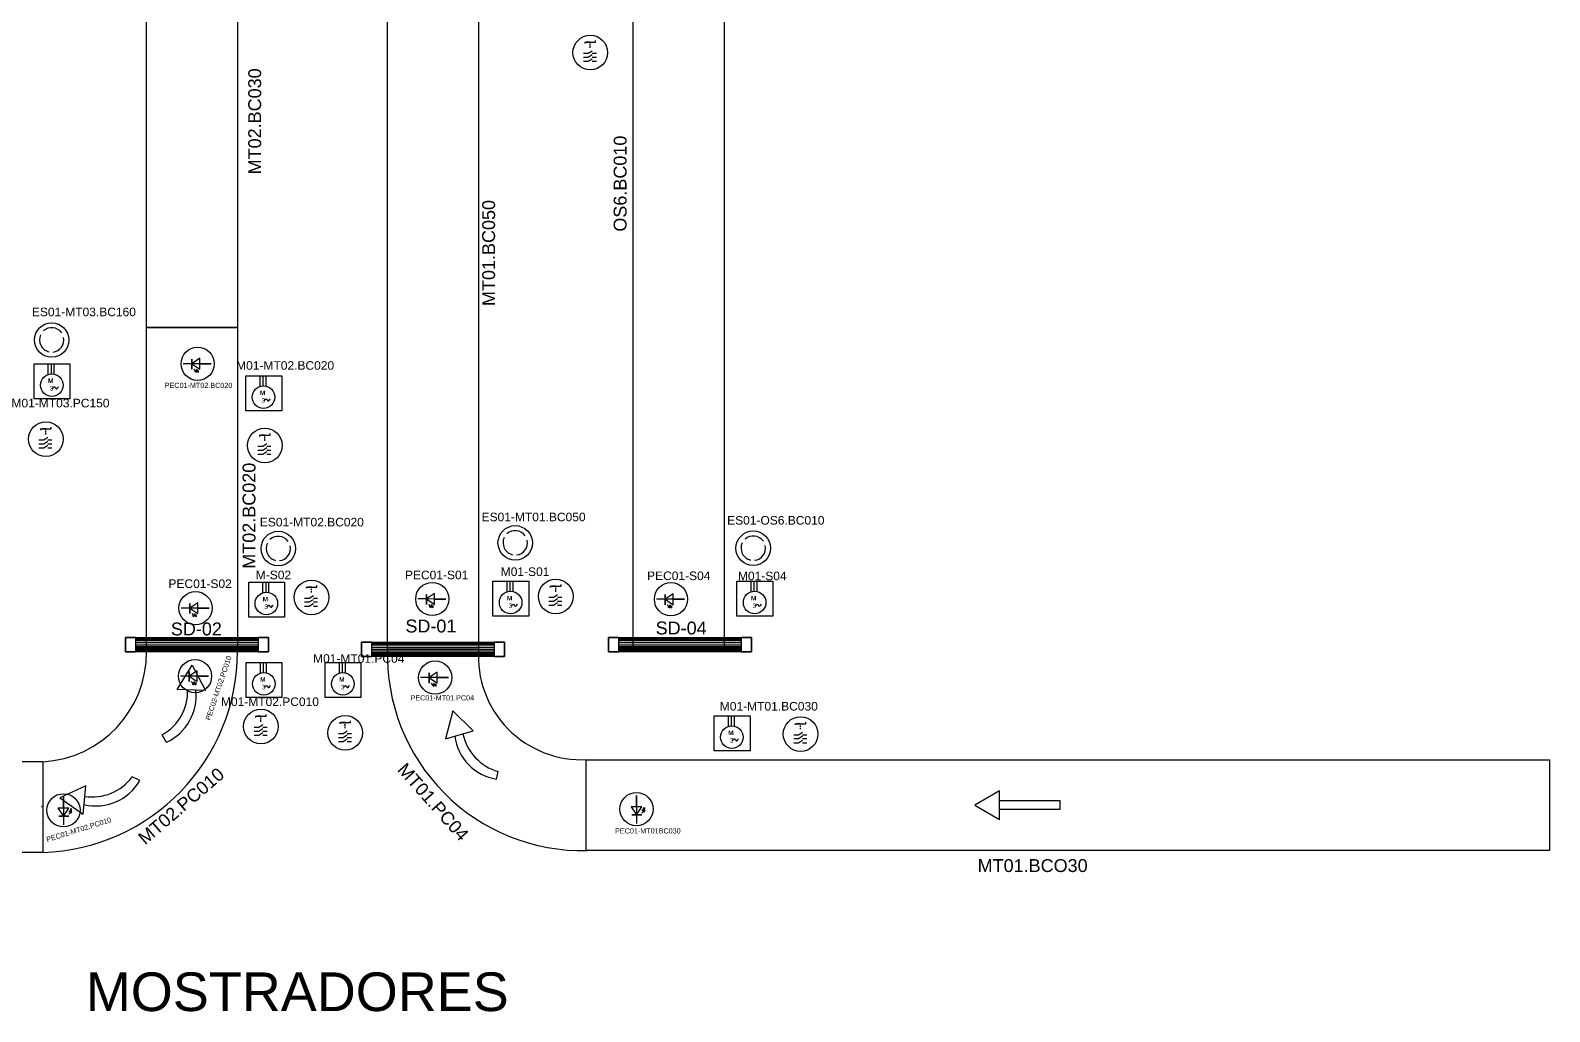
# Model space of a CAD drawing. Header units: inches. Extents: x 281601 to 402894, y -153394 to -83814.
# Drawn here: x 363278 to 380968, y -153237 to -141813 of the extents above; entities that cross this region are included whole.
import ezdxf

# ---------------------------------------------------------------- set-up
doc = ezdxf.new("R2010")
doc.units = ezdxf.units.IN
doc.linetypes.add('DASHED', pattern=[0.75, 0.5, -0.25])
doc.layers.add('BGH_BLK_DET_Snap points', color=254, linetype='Continuous', plot=False)
for name, color, linetype in [('Cortinas', 3, 'Continuous'), ('Desconector', 7, 'Continuous'), ('Motores', 7, 'Continuous'), ('PEC', 7, 'Continuous'), ('PEMERGENCIA', 1, 'Continuous')]:
    doc.layers.add(name, color=color, linetype=linetype)
doc.layers.add('NPE', color=7, linetype='Continuous', lineweight=5)
doc.layers.add('Num Motor', color=7, linetype='Continuous', lineweight=0)
doc.styles.add('Annotative', font='arial.ttf', dxfattribs={"height": 250})
doc.styles.add('isocop', font='isocp.shx')

# ---------------------------------------------------------------- blocks, each defined once
blk = doc.blocks.new('Motor trifasico')
at = {"color": 116, "true_color": 0x136734}
for p, q in [((2057.25, 3405.53), (2057.25, 3406.32)), ((2057.25, 3406.32), (2058.13, 3406.31)), ((2064.88, 3406.27), (2064.88, 3400.48)), ((2066.56, 3406.31), (2066.56, 3400.77)), ((2068.17, 3406.26), (2068.17, 3400.66))]:
    blk.add_line(p, q, dxfattribs=at)
blk.add_lwpolyline([(2058.13, 3406.31), (2076.94, 3406.31), (2076.94, 3387.12), (2057.25, 3387.12), (2057.25, 3405.53)], dxfattribs=at)
blk.add_circle((2066.95, 3394.59), 6.2, dxfattribs=at)
blk.add_spline([(2067.37, 3392.62), (2068.46, 3393.62), (2069.38, 3392.62), (2070.64, 3393.7)], degree=3, dxfattribs=at)
at = {"color": 116, "true_color": 0x136734, "insert": (2063.76, 3398.24), "char_height": 2.5, "width": 4.4429, "attachment_point": 1, "style": 'isocop'}
blk.add_mtext('\\pxqc;{\\fLucida Sans|b1|i0|c0|p34; M\\P\\pq*;} {\\fLeelawadee|b0|i0|c0|p34;3}', dxfattribs=at)
blk = doc.blocks.new('Fotocelda')
at = {"color": 5}
for points in [[(1919.74, 3371.88), (1918.69, 3373.05), (1919.3, 3373.05), (1918.24, 3373.71), (1918.24, 3372.58), (1918.69, 3373.05)], [(1921.06, 3371.88), (1920.01, 3373.05), (1920.62, 3373.05), (1919.57, 3373.71), (1919.57, 3372.58), (1920.01, 3373.05)], [(1917.58, 3371.89), (1917.58, 3365.45), (1922.3, 3368.67), (1917.58, 3371.89), (1917.58, 3368.67), (1910.88, 3368.67), (1922.3, 3368.67), (1922.3, 3371.89), (1922.3, 3365.94), (1922.3, 3368.67), (1922.3, 3368.67), (1927.41, 3368.67)]]:
    blk.add_lwpolyline(points, dxfattribs=at)
blk.add_circle((1918.83, 3368.67), 9.83, dxfattribs=at)
blk = doc.blocks.new('Interruptor principal')
at = {"color": 32, "true_color": 0xcd6928}
for p, q in [((2036.58, 3398.7), (2040.03, 3398.7)), ((2036.58, 3398.7), (2036.58, 3398.29)), ((2040.03, 3398.7), (2040.03, 3399.22)), ((2036.1, 3395.16), (2037.63, 3395.16)), ((2036.1, 3393.91), (2037.63, 3393.91)), ((2037.63, 3395.16), (2038.95, 3396)), ((2037.63, 3393.91), (2038.95, 3394.75)), ((2038.95, 3395.16), (2040.27, 3395.16)), ((2038.95, 3393.91), (2040.27, 3393.91)), ((2036.1, 3392.6), (2037.63, 3392.6)), ((2037.63, 3392.6), (2038.95, 3393.43)), ((2038.95, 3392.6), (2040.27, 3392.6))]:
    blk.add_line(p, q, dxfattribs=at)
blk.add_line((2038.32, 3398.7), (2037, 3398.7))
at = {"color": 32, "linetype": 'DASHED', "true_color": 0xcd6928}
blk.add_line((2038.32, 3396.9), (2038.32, 3398.7), dxfattribs=at)
at = {"color": 32, "true_color": 0xcd6928}
blk.add_circle((2038.32, 3395.38), 5.57, dxfattribs=at)

msp = doc.modelspace()

# ---------------------------------------------------------------- linework, layer by layer
for p, q in [((364862, -150102), (364814, -150013)), ((364552, -150546), (364465, -150502)), ((368706, -150529), (368725, -150440))]:
    msp.add_line(p, q)
at = {"color": 4, "elevation": 345}
for points in [[(365689, -145271), (364630, -145271), (364630, -140075), (365689, -140075)], [(365689, -149046), (364630, -149046), (364630, -145271), (365689, -145271)], [(363424, -151385), (350521, -151385), (350521, -150327), (363424, -150327)]]:
    msp.add_lwpolyline(points, close=True, dxfattribs=at)
at = {"color": 8}
for points, elevation in [([(368497, -149017), (367438, -149017), (367438, -140644), (368497, -140644)], -184), ([(380968, -151362), (369750, -151362), (369750, -150304), (380968, -150304)], 343)]:
    msp.add_lwpolyline(points, close=True, dxfattribs=dict(at, elevation=elevation))
at = {"color": 177, "true_color": 0x293189, "elevation": 345}
msp.add_lwpolyline([(371356, -149011), (370296, -149011), (370296, -140638), (371356, -140638)], close=True, dxfattribs=at)
at = {"color": 8, "elevation": 289}
msp.add_lwpolyline([(367438, -149017, 0.431157), (369762, -151362)], format="xyb", dxfattribs=at)
for points, elevation in [([(365162, -149205), (365319, -149499), (364986, -149488)], 0), ([(368196, -149737), (368113, -150060), (368434, -149970)], 0), ([(363620, -150747), (363893, -150939), (363922, -150607)], 0), ([(374275, -150833), (374564, -151000), (374564, -150666)], 343), ([(375264, -150884), (374564, -150884), (374564, -150781), (375264, -150781)], 343)]:
    msp.add_lwpolyline(points, close=True, dxfattribs=dict(elevation=elevation))
at = {"color": 4}
for centre, radius, start, end in [((363346, -149042, 345), 2344, 271.9034, 359.9239), ((363356, -149055, 957), 1274, 273.0387, 0.4245)]:
    msp.add_arc(centre, radius, start, end, dxfattribs=at)
at = {"color": 8}
msp.add_arc((369698, -149101, 149), 1204, 175.9847, 273.0172, dxfattribs=at)
for centre, radius, start, end in [((364532, -149509), 578, 299.2201, 1.6407), ((364609, -149558), 600, 294.9608, 6.0286), ((368880, -149884), 578, 192.0169, 254.4375), ((368791, -149963), 573, 186.7231, 261.4886), ((363999, -150160), 578, 261.2515, 323.6721), ((364040, -150253), 590, 256.5321, 330.2482)]:
    msp.add_arc(centre, radius, start, end)
at = {"layer": 'BGH_BLK_DET_Snap points'}
msp.add_point((363414, -150849, 400), dxfattribs=at)
at = {"layer": 'Cortinas'}
for p, q in [((364505, -148890), (365931, -148890)), ((364505, -148900), (365931, -148900)), ((364505, -148915), (365931, -148915)), ((364505, -148941), (365931, -148941)), ((367255, -148942, 289), (368680, -148942, 289)), ((370129, -148890), (371555, -148890)), ((370129, -148900), (371555, -148900)), ((370129, -148915), (371555, -148915)), ((370129, -148941), (371555, -148941)), ((364505, -148965), (365931, -148965)), ((364505, -148986), (365931, -148986)), ((364505, -149003), (365931, -149003)), ((364505, -149016), (365931, -149016)), ((364505, -149031), (365931, -149031)), ((367255, -148952, 289), (368680, -148952, 289)), ((367255, -148967, 289), (368680, -148967, 289)), ((367255, -148993, 289), (368680, -148993, 289)), ((367255, -149017, 289), (368680, -149017, 289)), ((367255, -149038, 289), (368680, -149038, 289)), ((367255, -149055, 289), (368680, -149055, 289)), ((367255, -149068, 289), (368680, -149068, 289)), ((367255, -149083, 289), (368680, -149083, 289)), ((370129, -148965), (371555, -148965)), ((370129, -148986), (371555, -148986)), ((370129, -149003), (371555, -149003)), ((370129, -149016), (371555, -149016)), ((370129, -149031), (371555, -149031))]:
    msp.add_line(p, q, dxfattribs=at)
for points in [[(366050, -149049), (364386, -149049), (364386, -148882), (366050, -148882)], [(364505, -148882), (364386, -148882), (364386, -149049), (364505, -149049)], [(366050, -148882), (365931, -148882), (365931, -149049), (366050, -149049)], [(371674, -149049), (370010, -149049), (370010, -148882), (371674, -148882)], [(370129, -148882), (370010, -148882), (370010, -149049), (370129, -149049)], [(371674, -148882), (371555, -148882), (371555, -149049), (371674, -149049)]]:
    msp.add_lwpolyline(points, close=True, dxfattribs=at)
at = {"layer": 'Cortinas', "elevation": 289}
for points in [[(368800, -149101), (367135, -149101), (367135, -148934), (368800, -148934)], [(367255, -148934), (367135, -148934), (367135, -149101), (367255, -149101)], [(368800, -148934), (368680, -148934), (368680, -149101), (368800, -149101)]]:
    msp.add_lwpolyline(points, close=True, dxfattribs=at)
at = {"layer": 'Num Motor', "color": 1}
msp.add_circle((363526, -145418), 201, dxfattribs=at)
at = {"layer": 'PEMERGENCIA', "color": 1}
for centre in [(363526, -145418), (366165, -147846), (366165, -147846), (368924, -147780), (368924, -147780), (371695, -147842), (371695, -147842)]:
    msp.add_circle(centre, 201, dxfattribs=at)
for centre, radius, start, end in [((363527, -145416), 143, 155.3812, 257.1215), ((363527, -145416), 142, 34.6645, 132.9651), ((363526, -145416), 142, 275.9995, 11.9942), ((366165, -147845), 142, 34.6645, 132.9651), ((368924, -147779), 142, 34.6645, 132.9651), ((371696, -147841), 142, 34.6645, 132.9651), ((366166, -147844), 143, 155.3812, 257.1215), ((366165, -147845), 142, 275.9995, 11.9942), ((368925, -147778), 143, 155.3812, 257.1215), ((368924, -147779), 142, 275.9995, 11.9942), ((371696, -147840), 143, 155.3812, 257.1215), ((371696, -147841), 142, 275.9995, 11.9942)]:
    msp.add_arc(centre, radius, start, end, dxfattribs=at)

# ---------------------------------------------------------------- block references
at = {"layer": 'Desconector', "xscale": 36.22589640801436, "yscale": 36.22589640801436, "zscale": 36.22589640801436}
for p in [(295958, -265072), (289619, -269572), (292168, -269646), (292711, -271415), (295555, -271404), (292123, -272918), (293105, -272993), (298407, -273006)]:
    msp.add_blockref('Interruptor principal', p, dxfattribs=at)
at = {"layer": 'Motores', "color": 2, "xscale": 21.19265796742174, "yscale": 21.19265796742174, "zscale": 21.19265796742174}
for p in [(319723, -217883), (322189, -218024, 331), (322222, -220426), (325066, -220415), (327907, -220415), (322192, -221362), (323112, -221362), (327642, -221982)]:
    msp.add_blockref('Motor trifasico', p, dxfattribs=at)
at = {"layer": 'PEC', "color": 5, "xscale": 19.66336690283918, "yscale": 19.66336690283918, "zscale": 19.66336690283918}
for p, rotation in [((402992, -79475), 179.9692129002194), ((402968, -82320, 345), 179.9692129002194), ((405724, -82214, 345), 179.9692129002194), ((408503, -82217, 345), 179.9692129002194), ((402962, -83113), 179.9692129002194), ((405757, -83129), 179.9692129002194), ((297444, -113127), 269.9692129002194), ((304117, -113113), 269.9692129002194)]:
    msp.add_blockref('Fotocelda', p, dxfattribs=dict(at, rotation=rotation))

# ---------------------------------------------------------------- texts
at = {"char_height": 150, "width": 55.01, "attachment_point": 1, "style": 'Annotative'}
for s, insert, rotation in [('MT02.BC030', (365815, -143489, 690), 90), ('OS6.BC010', (370070, -144156, 690), 90), ('\\pxt0;MT01.BC050', (368539, -145022, 690), 90), ('MT02.BC020', (365749, -148081, 690), 90), ('MT01.PC04', (367655, -150327, 345), 311.4651), ('MT02.PC010', (364517, -151189, 345), 40.6874)]:
    msp.add_mtext(s, dxfattribs=dict(at, insert=insert, rotation=rotation))
for s, insert in [('SD-02', (364914, -148707, 345)), ('SD-01', (367645, -148673, 345)), ('SD-04', (370559, -148696, 345)), ('MT01.BCO30', (374308, -151462, 345))]:
    msp.add_mtext(s, dxfattribs=dict(at, insert=insert))
at = {"layer": 'NPE', "char_height": 100, "width": 55.01, "attachment_point": 1, "style": 'Annotative'}
for s, insert in [('ES01-MT03.BC160', (363296, -145041, 345)), ('ES01-MT02.BC020', (365950, -147488, 345)), ('ES01-MT01.BC050', (368532, -147428, 345)), ('ES01-OS6.BC010', (371391, -147467, 345))]:
    msp.add_mtext(s, dxfattribs=dict(at, insert=insert))
at = {"layer": 'Num Motor', "attachment_point": 1, "style": 'Annotative'}
for s, insert, char_height, width in [('{\\H0.4x;M01-MT02.BC020}', (365674, -145664), 250, 250), ('PEC01-MT02.BC020', (364843, -145916), 60, 250), ('{\\H0.4x;M01-MT03.PC150}', (363058, -146102), 250, 250), ('{\\H0.4x;PEC01-S02}', (364886, -148205), 250, 250), ('{\\H0.4x;M-S02}', (365903, -148103), 250, 250), ('{\\H0.4x;PEC01-S01}', (367640, -148103), 250, 250), ('{\\H0.4x;M01-S01}', (368755, -148065), 250, 250), ('{\\H0.4x;PEC01-S04}', (370459, -148113), 250, 250), ('{\\H0.4x;M01-S04}', (371517, -148115), 250, 250), ('{\\H0.4x;M01-MT01.PC04}', (366570, -149076), 250, 250), ('{\\H0.4x;M01-MT02.PC010}', (365497, -149579), 250, 250), ('PEC01-MT01.PC04', (367704, -149554), 60, 250), ('{\\H0.4x;M01-MT01.BC030}', (371306, -149632), 250, 250), ('PEC01-MT01BC030', (370086, -151103), 60, 250), ('MOSTRADORES', (363924, -152781), 450, 398.54)]:
    msp.add_mtext(s, dxfattribs=dict(at, insert=insert, char_height=char_height, width=width))
at = {"layer": 'Num Motor', "char_height": 60, "width": 250, "attachment_point": 1, "style": 'Annotative'}
for s, insert, rotation in [('PEC02-MT02.PC010', (365315, -149833), 71.4283), ('PEC01-MT02.PC010', (363457, -151207), 17.3118)]:
    msp.add_mtext(s, dxfattribs=dict(at, insert=insert, rotation=rotation))

doc.saveas('drawing.dxf')
